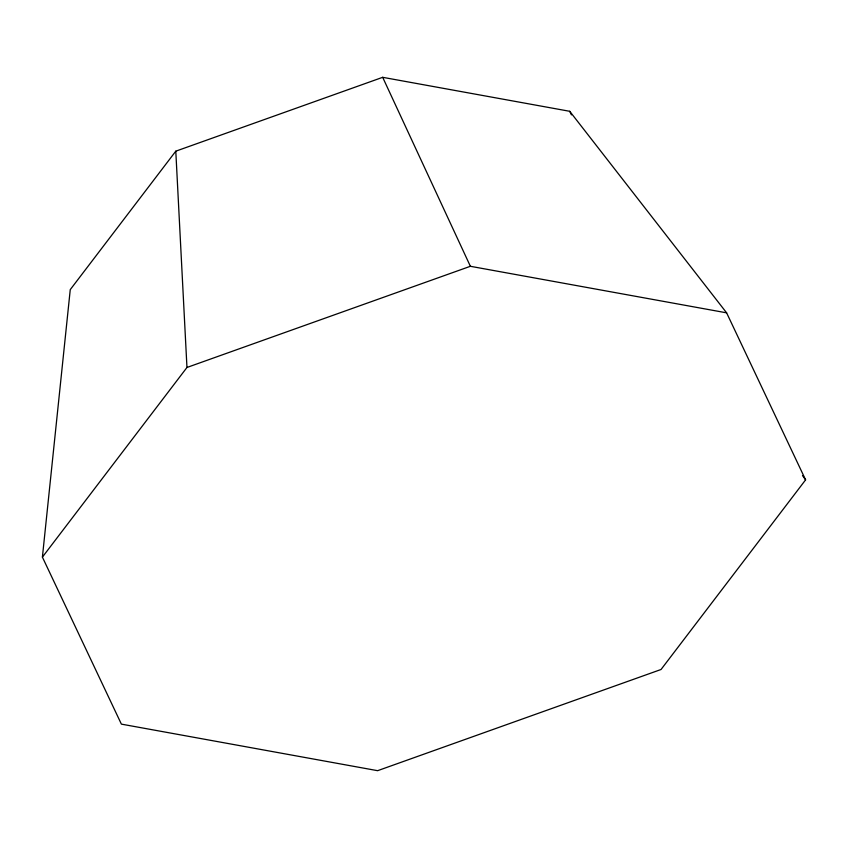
<?xml version="1.0" encoding="UTF-8"?>
<svg xmlns="http://www.w3.org/2000/svg" width="848" height="848" viewBox="0 0 848 848"><rect width="100%" height="100%" fill="white"/><g stroke="black" fill="none" stroke-linecap="round" stroke-linejoin="round"><path stroke-width="1.27" d="M42.4 557.115L70.257 289.624L175.79 151.177L382.681 77.316L569.739 111.3L726.619 312.838L805.6 479.862L661.037 669.496L377.625 770.684L121.381 724.128L42.4 557.115L186.963 367.47L470.375 266.293L726.619 312.838M802.505 475.569L805.6 479.862M569.739 111.3L571.435 114.883M382.681 77.316L470.375 266.293M175.79 151.177L186.963 367.47"/></g></svg>
